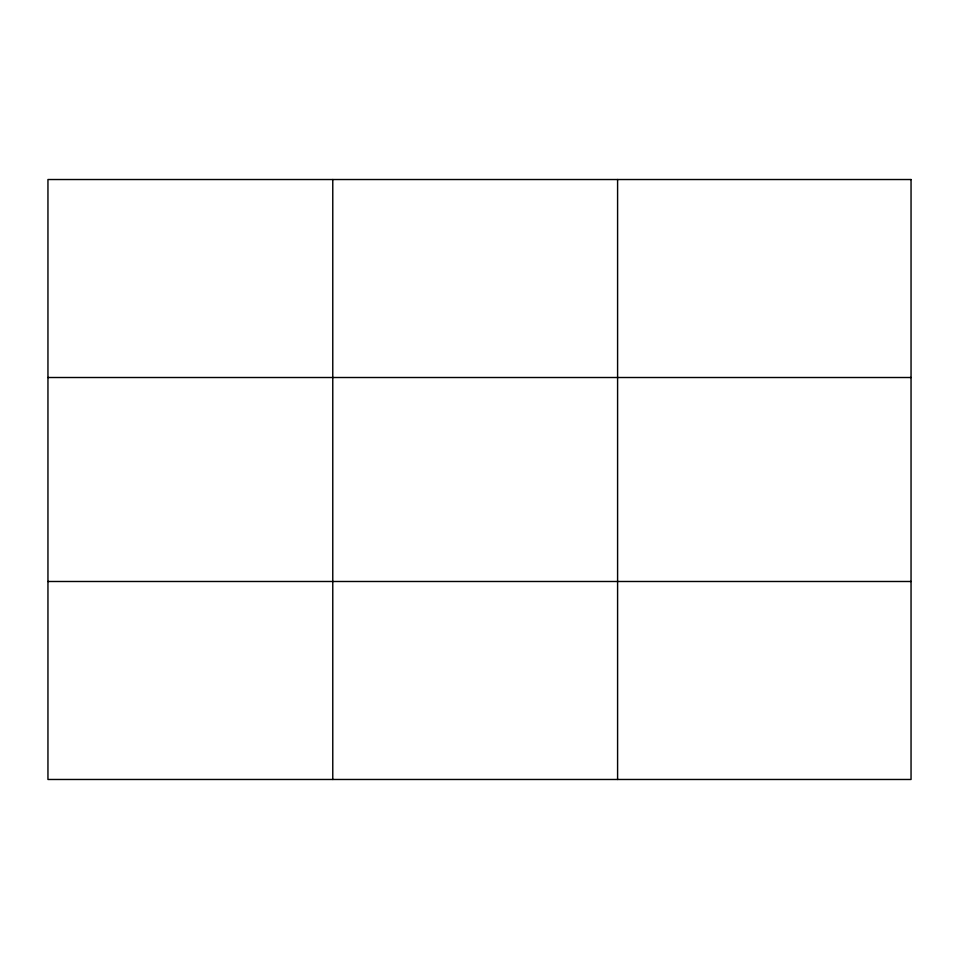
<?xml version="1.0" encoding="UTF-8"?>
<svg xmlns="http://www.w3.org/2000/svg" width="959" height="959" viewBox="0 0 959 959"><rect width="100%" height="100%" fill="white"/><g stroke="black" fill="none" stroke-linecap="round" stroke-linejoin="round"><path stroke-width="1.44" d="M332.773 179.525L332.773 779.475M617.596 179.525L617.596 779.475M47.95 377.51L911.05 377.51M47.95 581.49L911.05 581.49M911.05 179.525L911.05 779.475L47.95 779.475L47.95 179.525L911.05 179.525"/></g></svg>
